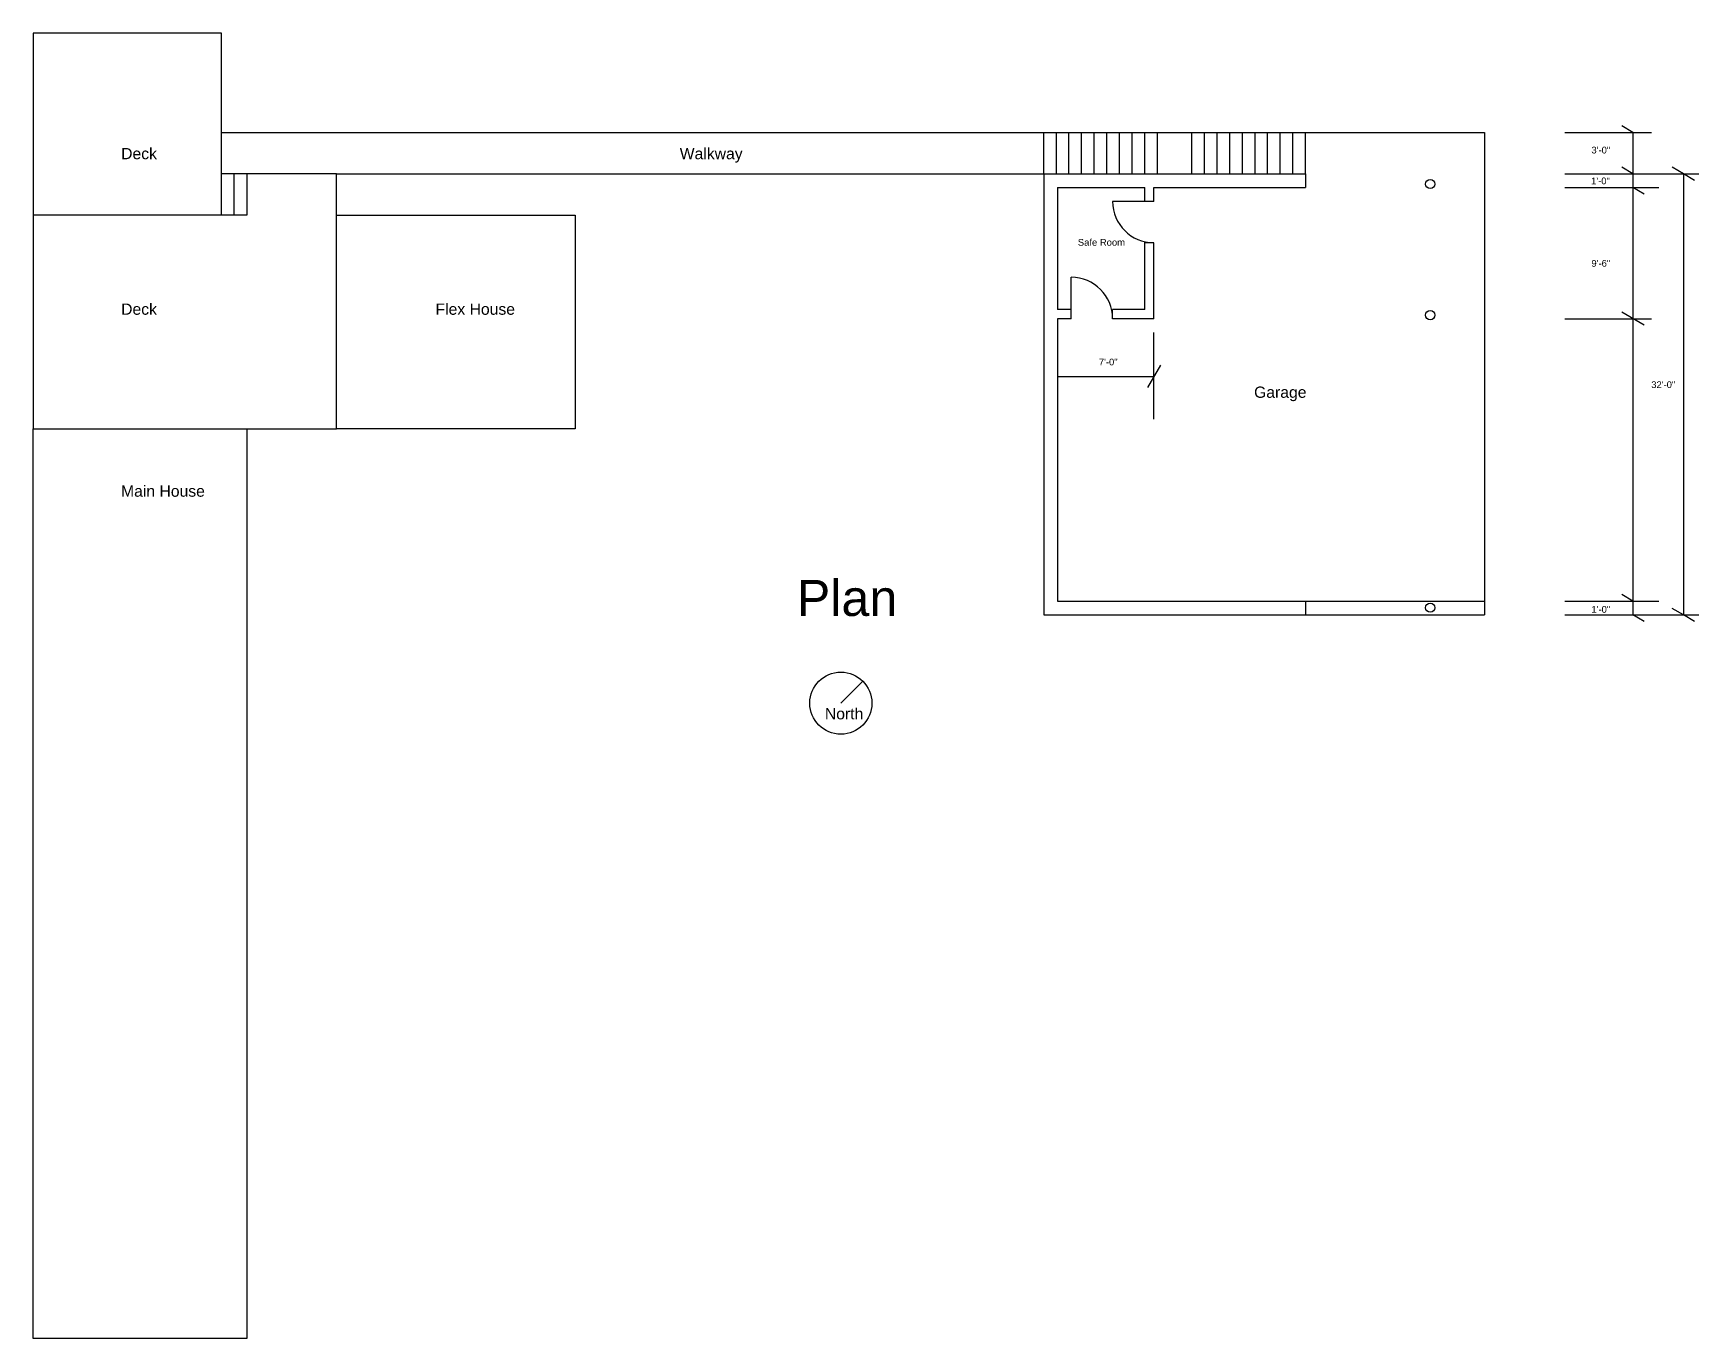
# Model space of a CAD drawing. Header units: inches. Extents: x -2 to 3443, y 0 to 2222.
# Drawn here: x 311 to 1762, y 0 to 1136 of the extents above; entities that cross this region are included whole.
import ezdxf

# ---------------------------------------------------------------- set-up
doc = ezdxf.new("R2010")
doc.units = ezdxf.units.IN
doc.header["$MEASUREMENT"] = 0
doc.layers.add('deck', color=253, linetype='Continuous')
doc.layers.add('dims', color=252, linetype='Continuous')
doc.styles.get("Standard").update_dxf_attribs({"font": 'arial.ttf'})

msp = doc.modelspace()

# ---------------------------------------------------------------- linework, layer by layer
for p, q in [((575.3, 978.1), (575.3, 1014.1)), ((1191.3, 1014.1), (1191.3, 630.1)), ((1191.3, 1014.1), (1419.3, 1014.1)), ((1203.3, 1002.1), (1203.3, 896)), ((1203.3, 1002.1), (1279.3, 1002.1)), ((1279.3, 990.1), (1279.3, 1002.1)), ((1287.3, 990.1), (1287.3, 1002.1)), ((1287.3, 1002.1), (1419.3, 1002.1)), ((1419.3, 1014.1), (1419.3, 1002.1)), ((1287.3, 990.1), (1251.3, 990.1)), ((1279.3, 896), (1279.3, 955)), ((1287.3, 954.1), (1279.3, 954.1)), ((1287.3, 888), (1287.3, 954.1)), ((1215.3, 888), (1215.3, 924)), ((1215.3, 896), (1203.3, 896)), ((1215.3, 888), (1203.3, 888)), ((1203.3, 888), (1203.3, 642.1)), ((1279.3, 896), (1251.3, 896)), ((1251.3, 888), (1251.3, 896)), ((1287.3, 888), (1251.3, 888)), ((1203.3, 642.1), (1575.3, 642.1)), ((1419.3, 642.1), (1419.3, 630.1)), ((1575.3, 642.1), (1575.3, 630.1)), ((1191.3, 630.1), (1575.3, 630.1)), ((1014.6, 553.3), (1033.7, 572.4))]:
    msp.add_line(p, q)
for points in [[(575.3, 978.1), (783.3, 978.1), (783.3, 792.1), (575.3, 792.1), (575.3, 978.1)], [(311.3, 0.1), (311.3, 792.1), (497.3, 792.1), (497.3, 0.1), (311.3, 0.1)]]:
    msp.add_lwpolyline(points)
for centre, radius in [((1527.9, 1005.2), 4), ((1527.9, 891.1), 4), ((1527.9, 636.4), 4), ((1014.6, 553.3), 27)]:
    msp.add_circle(centre, radius)
for centre, start, end in [((1287.3, 990.1), 180, 270), ((1215.3, 888), 0, 90)]:
    msp.add_arc(centre, 36, start, end)
at = {"layer": 'deck'}
for p, q in [((475.3, 1136.4), (311.3, 1136.4)), ((311.3, 1136.4), (311.3, 978.1)), ((475.3, 1050.1), (475.3, 1136.4)), ((475.3, 1014.1), (475.3, 1050.1)), ((475.3, 1050.1), (1575.3, 1050.1)), ((1191.3, 1014.1), (1191.3, 1050.1)), ((1202.3, 1014.1), (1202.3, 1050.1)), ((1213.3, 1014.1), (1213.3, 1050.1)), ((1224.3, 1014.1), (1224.3, 1050.1)), ((1235.3, 1014.1), (1235.3, 1050.1)), ((1246.3, 1014.1), (1246.3, 1050.1)), ((1257.3, 1014.1), (1257.3, 1050.1)), ((1268.3, 1014.1), (1268.3, 1050.1)), ((1279.3, 1014.1), (1279.3, 1050.1)), ((1290.3, 1014.1), (1290.3, 1050.1)), ((1320.3, 1014.1), (1320.3, 1050.1)), ((1331.3, 1014.1), (1331.3, 1050.1)), ((1342.3, 1014.1), (1342.3, 1050.1)), ((1353.3, 1014.1), (1353.3, 1050.1)), ((1364.3, 1014.1), (1364.3, 1050.1)), ((1375.3, 1014.1), (1375.3, 1050.1)), ((1386.3, 1014.1), (1386.3, 1050.1)), ((1397.3, 1014.1), (1397.3, 1050.1)), ((1408.3, 1014.1), (1408.3, 1050.1)), ((1419.3, 1014.1), (1419.3, 1050.1)), ((1575.3, 1050.1), (1575.3, 642.1)), ((475.3, 978.1), (475.3, 1014.1)), ((497.3, 1014.1), (475.3, 1014.1)), ((486.3, 978.1), (486.3, 1014.1)), ((575.3, 1014.1), (1419.3, 1014.1))]:
    msp.add_line(p, q, dxfattribs=at)
msp.add_lwpolyline([(497.3, 1014.1), (497.3, 978.1), (311.3, 978.1), (311.3, 792.1), (575.3, 792.1), (575.3, 1014.1), (497.3, 1014.1)], dxfattribs=at)
at = {"layer": 'dims'}
for p, q in [((1645.1, 1050.1), (1720.6, 1050.1)), ((1704.5, 1050.1), (1694.7, 1055.8)), ((1704.5, 1050.1), (1704.5, 630.1)), ((1704.5, 1014.1), (1694.7, 1019.8)), ((1748.4, 1014.1), (1738.6, 1019.8)), ((1645.1, 1014.1), (1761.7, 1014.1)), ((1645.1, 1002.1), (1726.9, 1002.1)), ((1714.3, 996.4), (1704.5, 1002.1)), ((1748.4, 1014.1), (1748.4, 630.1)), ((1758.2, 1008.4), (1748.4, 1014.1)), ((1645.1, 888), (1720.6, 888)), ((1714.3, 882.3), (1694.7, 893.7)), ((1287.3, 800.6), (1287.3, 876)), ((1293, 847.6), (1281.6, 828)), ((1203.3, 837.8), (1287.3, 837.8)), ((1645.1, 642.1), (1726.9, 642.1)), ((1704.5, 642.1), (1694.7, 647.8)), ((1645.1, 630.1), (1761.7, 630.1)), ((1714.3, 624.4), (1704.5, 630.1)), ((1748.4, 630.1), (1738.6, 635.8)), ((1758.2, 624.4), (1748.4, 630.1))]:
    msp.add_line(p, q, dxfattribs=at)

# ---------------------------------------------------------------- texts
for s, height, p in [('Deck', 9.8, (387.8, 1026.8)), ('Walkway', 9.8, (874.3, 1026.8)), ('3\'-0"', 5.88, (1668.3, 1031.8)), ('1\'-0"', 5.88, (1668, 1005)), ('Safe Room', 5.88, (1221, 951.5)), ('9\'-6"', 5.88, (1668.3, 933.2)), ('Deck', 9.8, (387.8, 891.4)), ('Flex House', 9.8, (661.6, 891.4)), ('7\'-0"', 5.88, (1239.3, 847.3)), ('Garage', 9.8, (1374.5, 819.1)), ('32\'-0"', 5.88, (1720.4, 827.6)), ('Main House', 9.8, (387.7, 733)), ('Plan', 31.35, (976.2, 629.2)), ('1\'-0"', 5.88, (1668.3, 632)), ('North', 9.8, (1000.7, 539.2))]:
    msp.add_text(s, height=height).set_placement(p)

doc.saveas('drawing.dxf')
